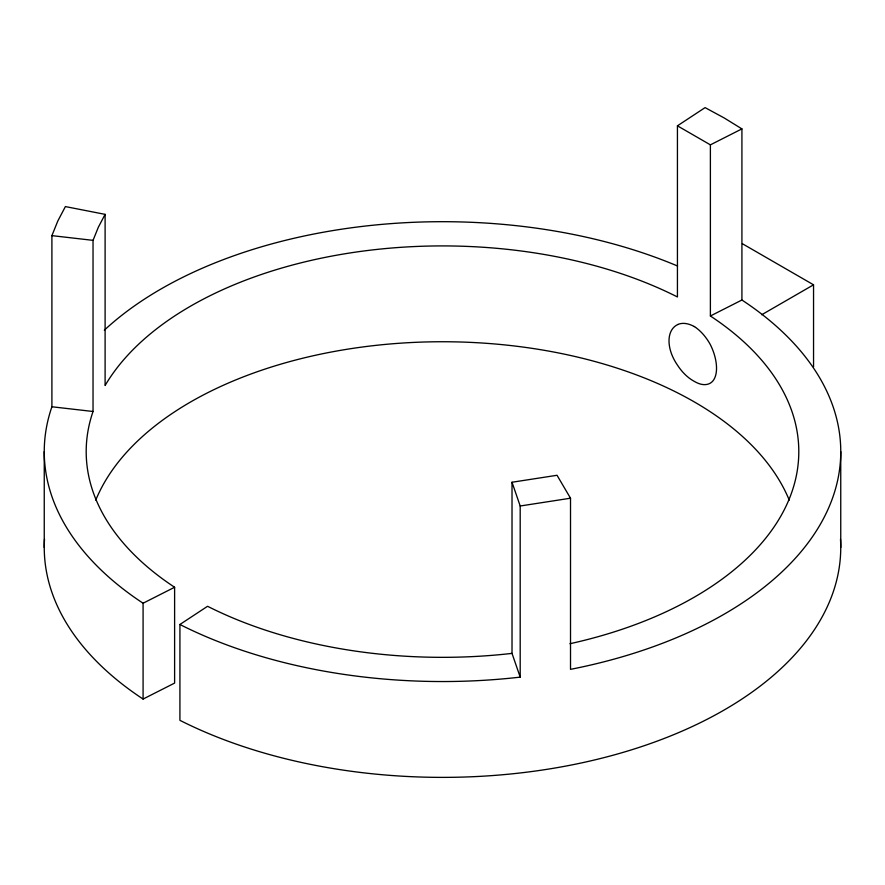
<?xml version="1.0" encoding="UTF-8"?>
<svg xmlns="http://www.w3.org/2000/svg" width="885" height="885" viewBox="0 0 885 885"><rect width="100%" height="100%" fill="white"/><g stroke="black" fill="none" stroke-linecap="round" stroke-linejoin="round"><path stroke-width="1.33" d="M105.105 214.358L98.335 227.246L93.036 240.355L93.036 411.492A356.312 205.718 0 0 0 174.611 587.253L174.611 683.087L143.082 699.061L143.082 603.227A398.25 229.923 0 0 1 51.905 406.768L51.905 235.631L57.824 220.973L65.39 206.581L105.105 214.358L105.105 385.495A356.312 205.718 0 0 1 677.434 296.962L677.434 125.825L705.079 107.616L724.107 117.904L741.918 128.889L741.918 300.015A398.25 229.923 0 0 1 570.515 669.348L570.515 498.211L557.03 475.278L512.017 482.248L512.017 653.384L520.192 677.125A398.25 229.923 0 0 1 179.92 624.489L179.92 720.324A398.25 229.923 0 0 0 613.305 755.159A398.25 229.923 0 0 0 840.496 539.253M179.92 624.489L207.566 606.28A356.312 205.718 0 0 0 512.017 653.384M761.708 314.75L813.547 284.815L813.547 366.954M677.434 125.825L710.389 144.852L741.918 128.889M677.855 324.518L676.638 325.138A33.453 21.118 54.9 0 0 676.627 363.868L677.855 365.693A33.564 20.001 58.3 0 0 694.006 381.214L695.533 382.066A33.564 18.729 61.6 0 0 710.246 383.183L711.219 382.541A33.442 17.324 64.6 0 0 711.219 346.433L710.246 344.453A33.564 18.729 61.6 0 0 695.533 327.384M143.082 603.227L174.611 587.253M569.929 643.727A356.312 205.718 0 0 0 710.389 315.989L741.918 300.015M570.515 498.211L520.192 505.999L512.017 482.248M51.905 235.631L93.036 240.355M51.905 406.768L93.036 411.492M742.415 243.74L813.547 284.815M694.006 326.454L695.533 327.417M840.75 451.615L840.75 547.45M710.389 144.852L710.389 315.989M520.192 505.999L520.192 677.125M44.25 451.615L44.25 547.45M104.308 330.205A398.25 229.923 0 0 1 677.578 266.02M143.082 699.061A398.25 229.923 0 0 1 44.504 539.253M95.746 500.147A356.312 205.718 0 0 1 442.5 341.743A356.312 205.718 0 0 1 789.254 500.147M677.855 324.474A33.564 20.001 58.3 0 1 694.006 326.41"/></g></svg>
